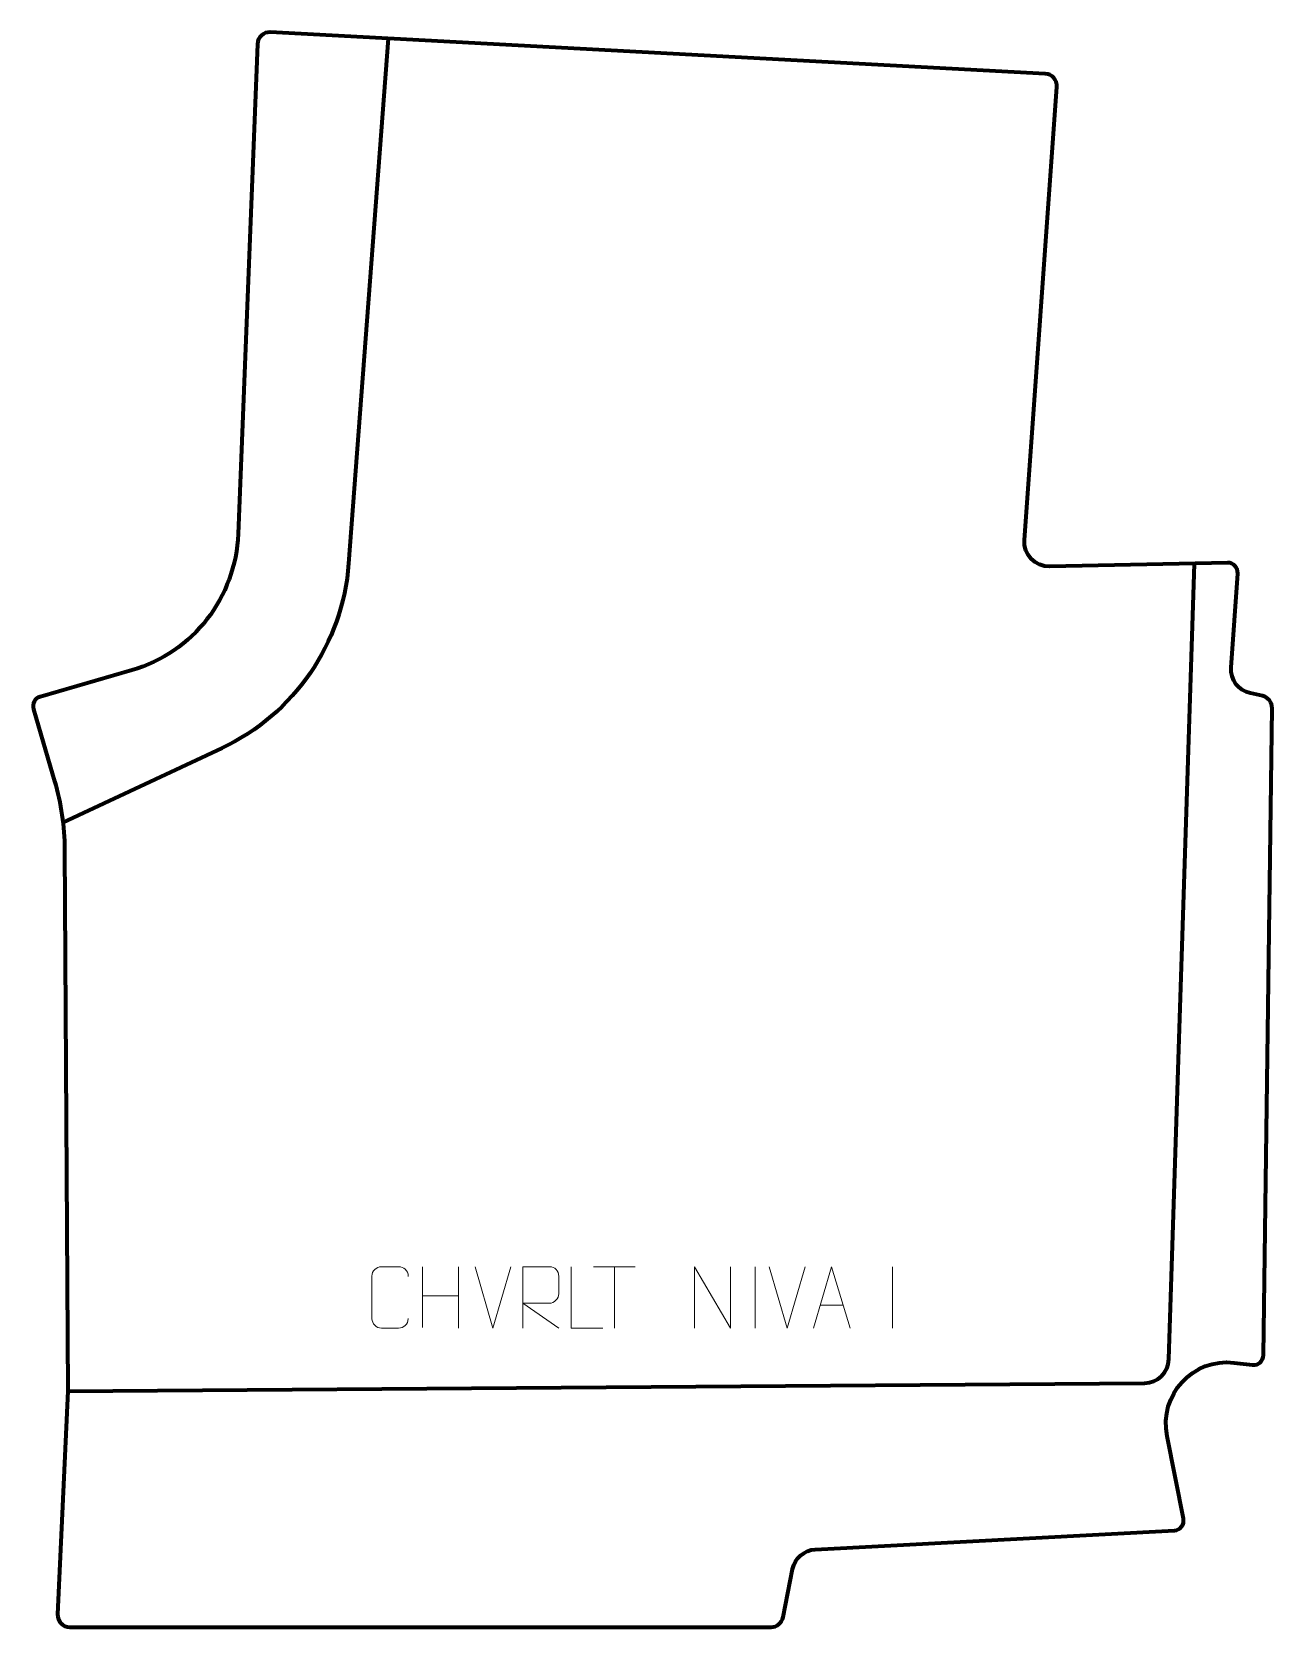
# Model space of a CAD drawing. Header units: millimetres. Extents: x -253 to 253, y -325 to 325.
import ezdxf

# ---------------------------------------------------------------- set-up
doc = ezdxf.new("R2010")
doc.units = ezdxf.units.MM
doc.header["$MEASUREMENT"] = 0
for name, color, linetype in [('layer 1', 7, 'Continuous'), ('layer 2', 7, 'Continuous'), ('layer 3', 7, 'Continuous')]:
    doc.layers.add(name, color=color, linetype=linetype)

msp = doc.modelspace()

# ---------------------------------------------------------------- linework, layer by layer
at = {"layer": 'layer 1', "color": 250, "lineweight": 9}
for points, knots in [([(-99.5819, -199.29), (-99.7217, -201.6134), (-101.3989, -203.093), (-103.5466, -203.1038), (-103.5466, -203.1038), (-105.8785, -203.1034), (-108.2104, -203.1034), (-110.5419, -203.1038), (-110.5419, -203.1038), (-112.4669, -203.2092), (-114.439, -201.3247), (-114.4278, -199.3074), (-114.4278, -199.3074), (-114.4274, -193.5373), (-114.4274, -187.7676), (-114.4278, -181.9983), (-114.4278, -181.9983), (-114.4236, -179.8602), (-112.6769, -178.141), (-110.5245, -178.1545), (-110.5245, -178.1545), (-108.1988, -178.1545), (-105.8727, -178.1545), (-103.5466, -178.1545), (-103.5466, -178.1545), (-101.6, -178.119), (-99.6086, -179.6105), (-99.5819, -182.0481)], [0, 0, 0, 0, 0.125, 0.125, 0.125, 0.125, 0.25, 0.25, 0.25, 0.25, 0.375, 0.375, 0.375, 0.375, 0.5, 0.5, 0.5, 0.5, 0.625, 0.625, 0.625, 0.625, 0.75, 0.75, 0.75, 0.75, 1, 1, 1, 1]), ([(-52.8782, -203.1043), (-52.8782, -203.1043), (-52.8782, -178.1508), (-52.8782, -178.1508), (-52.8782, -178.1508), (-49.2834, -178.1508), (-45.6879, -178.1508), (-42.0927, -178.1508), (-42.0927, -178.1508), (-39.7674, -178.1885), (-38.2101, -179.6785), (-38.2142, -182.0449), (-38.2142, -182.0449), (-38.2146, -184.0804), (-38.2146, -187.1398), (-38.2142, -189.1758), (-38.2142, -189.1758), (-38.2207, -191.0513), (-40.033, -192.9931), (-42.0425, -193.0122), (-42.0425, -193.0122), (-42.0425, -193.0122), (-52.8782, -193.0122), (-52.8782, -193.0122), (-52.8782, -193.0122), (-52.8782, -193.0122), (-38.2235, -203.1043), (-38.2235, -203.1043)], [0, 0, 0, 0, 0.125, 0.125, 0.125, 0.125, 0.25, 0.25, 0.25, 0.25, 0.375, 0.375, 0.375, 0.375, 0.5, 0.5, 0.5, 0.5, 0.625, 0.625, 0.625, 0.625, 0.75, 0.75, 0.75, 0.75, 1, 1, 1, 1]), ([(-20.2906, -203.1081), (-20.2906, -203.1081), (-33.2397, -203.1081), (-33.2397, -203.1081), (-33.2397, -203.1081), (-33.2397, -203.1081), (-33.2397, -178.1545), (-33.2397, -178.1545)], [0, 0, 0, 0, 0.33333333, 0.33333333, 0.33333333, 0.33333333, 1, 1, 1, 1]), ([(17.1265, -203.1043), (17.1265, -203.1043), (17.1265, -178.1508), (17.1265, -178.1508), (17.1265, -178.1508), (17.1265, -178.1508), (31.7813, -203.1043), (31.7813, -203.1043), (31.7813, -203.1043), (31.7813, -203.1043), (31.7813, -178.1508), (31.7813, -178.1508)], [0, 0, 0, 0, 0.25, 0.25, 0.25, 0.25, 0.5, 0.5, 0.5, 0.5, 1, 1, 1, 1]), ([(65.5798, -203.1007), (65.5798, -203.1007), (72.9508, -178.1472), (72.9508, -178.1472), (72.9508, -178.1472), (72.9508, -178.1472), (80.5207, -203.1007), (80.5207, -203.1007)], [0, 0, 0, 0, 0.33333333, 0.33333333, 0.33333333, 0.33333333, 1, 1, 1, 1])]:
    msp.add_open_spline(points, degree=3, knots=knots, dxfattribs=at)
for points in [[(-93.7262, -178.1544), (-93.7262, -178.1544), (-93.7262, -202.9319), (-93.7262, -202.9319)], [(-79.0829, -178.1544), (-79.0829, -178.1544), (-79.0829, -203.1079), (-79.0829, -203.1079)], [(-65.0607, -203.108), (-65.0607, -203.108), (-72.3825, -178.1544), (-72.3825, -178.1544)], [(-57.7388, -178.1544), (-57.7388, -178.1544), (-65.0606, -203.108), (-65.0606, -203.108)], [(-24.0397, -178.1743), (-24.0397, -178.1743), (-7.0525, -178.1743), (-7.0525, -178.1743)], [(-15.5459, -203.1043), (-15.5459, -203.1043), (-15.5459, -178.1508), (-15.5459, -178.1508)], [(41.7813, -178.1405), (41.7813, -178.1405), (41.7813, -203.1146), (41.7813, -203.1146)], [(54.9393, -203.108), (54.9393, -203.108), (47.6175, -178.1544), (47.6175, -178.1544)], [(62.2612, -178.1544), (62.2612, -178.1544), (54.9394, -203.108), (54.9394, -203.108)], [(97.7813, -178.1405), (97.7813, -178.1405), (97.7813, -203.1146), (97.7813, -203.1146)], [(-93.7262, -190.0367), (-93.7262, -190.0367), (-79.0829, -190.0363), (-79.0829, -190.0363)], [(68.3024, -193.8513), (68.3024, -193.8513), (77.7981, -193.8513), (77.7981, -193.8513)]]:
    msp.add_open_spline(points, degree=3, dxfattribs=at)
at = {"layer": 'layer 2', "color": 12, "lineweight": 200}
msp.add_open_spline([(48.3282, -325.0001), (48.3282, -325.0001), (-237.5715, -325.0001), (-237.5715, -325.0001), (-237.5715, -325.0001), (-240.4226, -325.0001), (-242.6966, -322.6061), (-242.5661, -319.7423), (-242.5661, -319.7423), (-242.5661, -319.7423), (-238.427, -228.8409), (-238.427, -228.8409), (-238.427, -228.8409), (-238.427, -228.8409), (-239.7333, -8.0641), (-239.7333, -8.0641), (-239.7333, -8.0641), (-239.789, 1.3635), (-241.1631, 10.7361), (-243.8146, 19.7792), (-243.8146, 19.7792), (-243.8146, 19.7792), (-252.4252, 49.1434), (-252.4252, 49.1434), (-252.4252, 49.1434), (-253.0528, 51.2833), (-251.8283, 53.528), (-249.6968, 54.1461), (-249.6968, 54.1461), (-249.6968, 54.1461), (-212.284, 64.9951), (-212.284, 64.9951), (-212.284, 64.9951), (-187.4357, 72.2006), (-169.9743, 94.6058), (-168.9551, 120.5911), (-168.9551, 120.5911), (-168.9551, 120.5911), (-161.1277, 320.1702), (-161.1277, 320.1702), (-161.1277, 320.1702), (-161.018, 322.9716), (-158.6508, 325.1415), (-155.8667, 324.993), (-155.8667, 324.993), (-155.8667, 324.993), (160.1062, 308.1179), (160.1062, 308.1179), (160.1062, 308.1179), (162.8995, 307.9687), (165.0278, 305.544), (164.8281, 302.7384), (164.8281, 302.7384), (164.8281, 302.7384), (151.6282, 118.0539), (151.6282, 118.0539), (151.6282, 118.0539), (151.2049, 112.0966), (156.0076, 107.0832), (161.9438, 107.2864), (161.9438, 107.2864), (161.9438, 107.2864), (234.4605, 108.7653), (234.4605, 108.7653), (234.4605, 108.7653), (236.8325, 108.8464), (238.7527, 106.8451), (238.5869, 104.4642), (238.5869, 104.4642), (238.5869, 104.4642), (235.9153, 66.1024), (235.9153, 66.1024), (235.9153, 66.1024), (235.5685, 61.1216), (238.9083, 56.6392), (243.7593, 55.5748), (243.7593, 55.5748), (243.7593, 55.5748), (248.6548, 54.5006), (248.6548, 54.5006), (248.6548, 54.5006), (250.9761, 53.9916), (252.6204, 51.9105), (252.589, 49.5219), (252.589, 49.5219), (252.589, 49.5219), (249.1156, -214.1643), (249.1156, -214.1643), (249.1156, -214.1643), (249.0842, -216.5495), (247.0077, -218.3832), (244.6519, -218.1063), (244.6519, -218.1063), (244.6519, -218.1063), (237.2005, -217.2307), (237.2005, -217.2307), (237.2005, -217.2307), (220.3352, -215.2484), (206.4534, -230.3875), (209.7837, -247.1311), (209.7837, -247.1311), (209.7837, -247.1311), (216.4748, -280.7737), (216.4748, -280.7737), (216.4748, -280.7737), (216.9528, -283.1782), (215.1985, -285.4501), (212.7629, -285.5793), (212.7629, -285.5793), (212.7629, -285.5793), (66.3774, -293.3368), (66.3774, -293.3368), (66.3774, -293.3368), (61.8103, -293.5792), (57.9883, -296.9062), (57.0961, -301.4172), (57.0961, -301.4172), (57.0961, -301.4172), (53.2318, -320.9526), (53.2318, -320.9526), (53.2318, -320.9526), (52.7669, -323.3053), (50.7137, -325.0001), (48.3282, -325.0001)], degree=3, knots=[0, 0, 0, 0, 0.03125, 0.03125, 0.03125, 0.03125, 0.0625, 0.0625, 0.0625, 0.0625, 0.09375, 0.09375, 0.09375, 0.09375, 0.125, 0.125, 0.125, 0.125, 0.15625, 0.15625, 0.15625, 0.15625, 0.1875, 0.1875, 0.1875, 0.1875, 0.21875, 0.21875, 0.21875, 0.21875, 0.25, 0.25, 0.25, 0.25, 0.28125, 0.28125, 0.28125, 0.28125, 0.3125, 0.3125, 0.3125, 0.3125, 0.34375, 0.34375, 0.34375, 0.34375, 0.375, 0.375, 0.375, 0.375, 0.40625, 0.40625, 0.40625, 0.40625, 0.4375, 0.4375, 0.4375, 0.4375, 0.46875, 0.46875, 0.46875, 0.46875, 0.5, 0.5, 0.5, 0.5, 0.53125, 0.53125, 0.53125, 0.53125, 0.5625, 0.5625, 0.5625, 0.5625, 0.59375, 0.59375, 0.59375, 0.59375, 0.625, 0.625, 0.625, 0.625, 0.65625, 0.65625, 0.65625, 0.65625, 0.6875, 0.6875, 0.6875, 0.6875, 0.71875, 0.71875, 0.71875, 0.71875, 0.75, 0.75, 0.75, 0.75, 0.78125, 0.78125, 0.78125, 0.78125, 0.8125, 0.8125, 0.8125, 0.8125, 0.84375, 0.84375, 0.84375, 0.84375, 0.875, 0.875, 0.875, 0.875, 0.90625, 0.90625, 0.90625, 0.90625, 0.9375, 0.9375, 0.9375, 0.9375, 1, 1, 1, 1], dxfattribs=at)
at = {"layer": 'layer 3', "color": 142, "lineweight": 200}
for points in [[(-107.8515, 322.4285), (-107.8515, 322.4285), (-123.8969, 108.4751), (-123.8969, 108.4751), (-123.8969, 108.4751), (-126.3459, 75.8216), (-146.1438, 47.0456), (-175.6667, 33.2283), (-175.6667, 33.2283), (-175.6667, 33.2283), (-240.3993, 2.9325), (-240.3993, 2.9325)], [(-238.4267, -228.8409), (-238.4267, -228.8409), (200.6257, -225.5766), (200.6257, -225.5766), (200.6257, -225.5766), (205.9928, -225.5364), (210.3715, -221.242), (210.5454, -215.8474), (210.5454, -215.8474), (210.5454, -215.8474), (221.0088, 108.3043), (221.0088, 108.3043)]]:
    msp.add_open_spline(points, degree=3, knots=[0, 0, 0, 0, 0.25, 0.25, 0.25, 0.25, 0.5, 0.5, 0.5, 0.5, 1, 1, 1, 1], dxfattribs=at)

doc.saveas('drawing.dxf')
